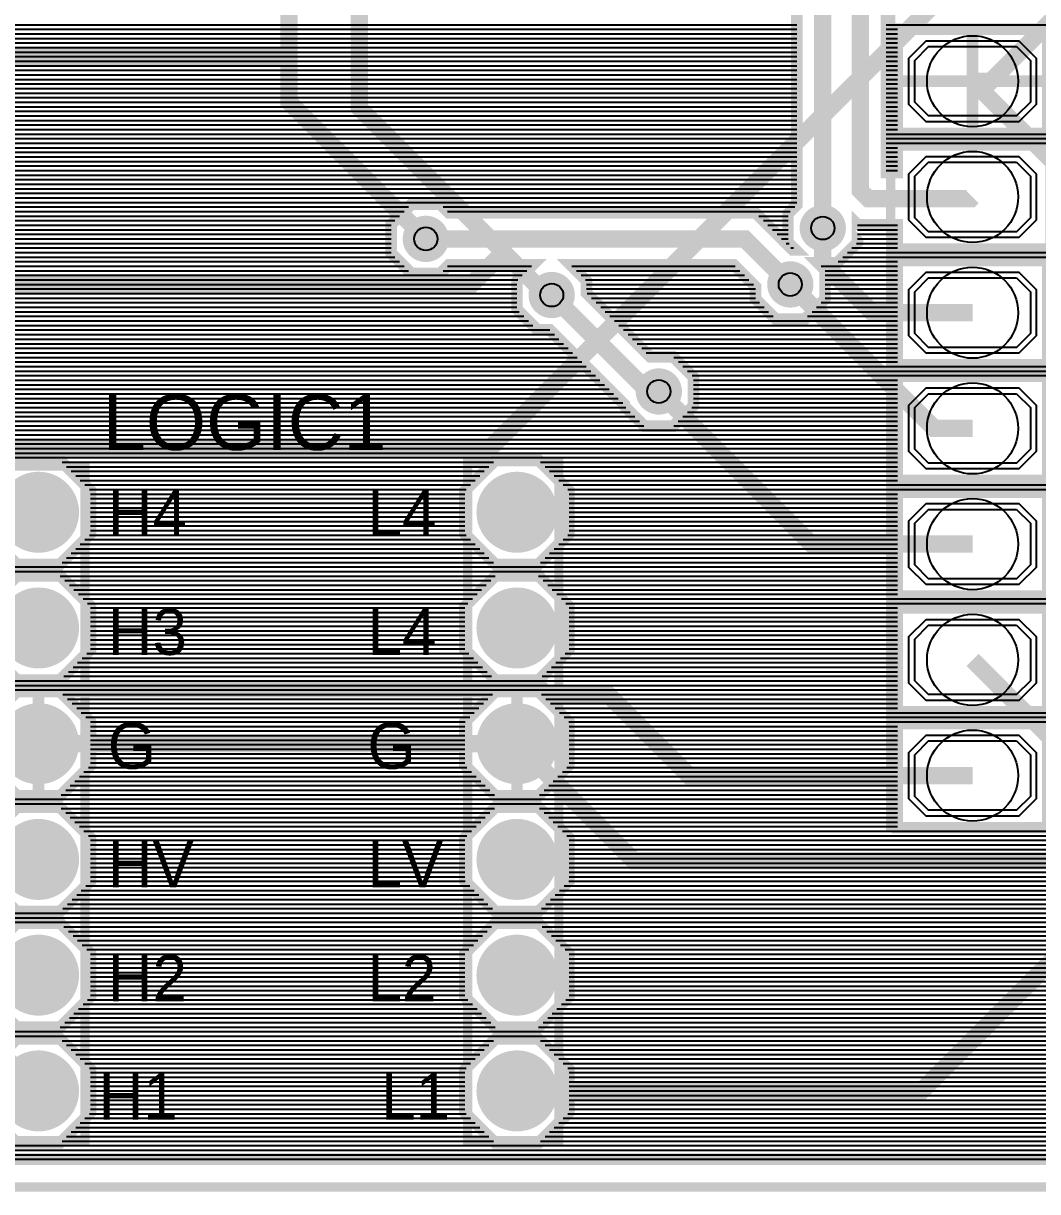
# Model space of a CAD drawing. Header units: inches. Extents: x -1.48 to 1.48, y -0.99 to 0.99.
# Drawn here: x -0.383 to 0.493, y -0.988 to 0.021 of the extents above; entities that cross this region are included whole.
import ezdxf

# ---------------------------------------------------------------- set-up
doc = ezdxf.new("R2010")
doc.units = ezdxf.units.IN
doc.layers.get('0').update_dxf_attribs({"linetype": 'CONTINUOUS'})

# ---------------------------------------------------------------- blocks, each defined once
blk = doc.blocks.new('EPAD')
at = {"const_width": 0.5}
blk.add_lwpolyline([(-0.25, 0, 1), (0.25, 0, 1)], format="xyb", close=True, dxfattribs=at)

msp = doc.modelspace()

# ---------------------------------------------------------------- linework, layer by layer
for points, const_width in [([(-1.476378, -0.984252), (1.476378, -0.984252), (1.476378, 0.984252), (-1.476378, 0.984252), (-1.476378, -0.984252)], 0.008), ([(-1.476378, -0.984252), (1.476378, -0.984252), (1.476378, 0.984252), (-1.476378, 0.984252), (-1.476378, -0.984252)], 0.008), ([(1.452378, -0.960252), (-1.452378, -0.960252), (-1.452378, 0.960252), (1.452378, 0.960252), (1.452378, -0.960252)], 0.01), ([(-0.192913, 0.858645), (-0.153543, 0.819275), (-0.153543, -0.007496), (-0.153543, -0.046867), (-0.035433, -0.164977)], 0.015), ([(-0.092913, 0.858645), (-0.092913, -0.051904), (0.031733, -0.176551), (0.070994, -0.215811), (0.070994, -0.215811), (0.073308, -0.213496)], 0.015), ([(0.909449, 0.819275), (1.053419, 0.819275), (1.062143, 0.81055), (1.062143, 0.305921), (1.032822, 0.2766), (0.758131, 0.2766), (0.622329, 0.140798), (0.452775, -0.028756), (0.437008, -0.028756)], 0.015), ([(0.377235, 0.28303), (0.377235, 0.258177), (0.362468, 0.24341), (0.362468, -0.107682), (0.372008, -0.107682), (0.372008, -0.083757), (0.502007, -0.083757)], 0.01), ([(0.307561, 0.26571), (0.307561, -0.155644)], 0.015), ([(0.347235, 0.270604), (0.339968, 0.263337), (0.339968, -0.123237), (0.346913, -0.130181), (0.435583, -0.130181), (0.437008, -0.128756)], 0.015), ([(0.502007, -0.173756), (0.372008, -0.173756), (0.372008, -0.152681), (0.337593, -0.152681), (0.33756, -0.152648), (0.33756, -0.168071), (0.319987, -0.185644), (0.303251, -0.185644), (0.309527, -0.19192), (0.309527, -0.216773), (0.291954, -0.234346), (0.267101, -0.234346), (0.249528, -0.216773), (0.249528, -0.206166), (0.230838, -0.187476), (0.089714, -0.187476), (0.103308, -0.20107), (0.103308, -0.211677), (0.158461, -0.26683), (0.178327, -0.26683), (0.1959, -0.284404), (0.1959, -0.309256), (0.178327, -0.32683), (0.153474, -0.32683), (0.135901, -0.309256), (0.135901, -0.307908), (0.071489, -0.243496), (0.060882, -0.243496), (0.043309, -0.225923), (0.043309, -0.20107), (0.056902, -0.187476), (-0.015507, -0.187476), (-0.023007, -0.194976), (-0.047859, -0.194976), (-0.065433, -0.177403), (-0.065433, -0.15255), (-0.047859, -0.134977), (-0.023007, -0.134977), (-0.015507, -0.142477), (0.249477, -0.142477), (0.281347, -0.174347), (0.283837, -0.174347), (0.277561, -0.168071), (0.277561, -0.143218), (0.285061, -0.135718), (0.285061, 0.245783)], 0.01), ([(0.366142, -0.673638), (0.503937, -0.673638), (0.503937, 0.1177), (0.366142, 0.1177), (0.366142, -0.673638)], 0.008), ([(0.366142, -0.673638), (0.503937, -0.673638), (0.503937, 0.1177), (0.366142, 0.1177), (0.366142, -0.673638)], 0.008), ([(0.437008, 0.071244), (0.020396, -0.345368), (-0.425224, -0.345368), (-0.682169, -0.602313), (-0.682169, -0.706479), (-0.678696, -0.706479)], 0.015), ([(0.502007, 0.016243), (0.502007, -0.073756), (0.372008, -0.073756), (0.372008, 0.016243), (0.502007, 0.016243)], 0.01), ([(0.437008, 0.016243), (0.437008, -0.028756)], 0.01), ([(-1.180315, -0.598048), (-1.180315, -0.589806), (-0.598006, -0.007496), (-0.153543, -0.007496)], 0.015), ([(0.437008, -0.028756), (0.60105, -0.192798), (0.60105, -0.702196), (0.144306, -0.702196), (0.043307, -0.601197)], 0.015), ([(0.372008, -0.028756), (0.437008, -0.028756)], 0.01), ([(0.437008, -0.073756), (0.437008, -0.028756)], 0.01), ([(0.502007, -0.028756), (0.437008, -0.028756)], 0.01), ([(0.307561, -0.155644), (0.307561, -0.185737), (0.35058, -0.228756), (0.437008, -0.228756)], 0.015), ([(-0.035433, -0.164977), (0.240157, -0.164977), (0.279528, -0.204347)], 0.015), ([(-1.080315, -0.598048), (-1.080315, -0.53632), (-1.074767, -0.530772), (-0.748378, -0.204383), (-0.685878, -0.204383), (0.0039, -0.204383), (0.031733, -0.176551)], 0.015), ([(0.502007, -0.183757), (0.502007, -0.273756), (0.372008, -0.273756), (0.372008, -0.183757), (0.502007, -0.183757)], 0.01), ([(0.279528, -0.204347), (0.403937, -0.328756), (0.437008, -0.328756)], 0.015), ([(0.073308, -0.213496), (0.156642, -0.29683), (0.165901, -0.29683)], 0.015), ([(0.502007, -0.283757), (0.502007, -0.373756), (0.372008, -0.373756), (0.372008, -0.283757), (0.502007, -0.283757)], 0.01), ([(0.165901, -0.29683), (0.297827, -0.428756), (0.437008, -0.428756)], 0.015), ([(-0.388718, -0.356198), (-0.351439, -0.356198), (-0.325079, -0.382558), (-0.325079, -0.419837), (-0.351439, -0.446197), (-0.388718, -0.446197), (-0.415078, -0.419837), (-0.415078, -0.382558), (-0.388718, -0.356198)], 0.01), ([(0.024668, -0.356198), (0.061946, -0.356198), (0.088307, -0.382558), (0.088307, -0.419837), (0.061946, -0.446197), (0.024668, -0.446197), (-0.001693, -0.419837), (-0.001693, -0.382558), (0.024668, -0.356198)], 0.01), ([(-0.408677, -0.944048), (-0.329937, -0.944048), (-0.329937, -0.36137), (-0.408677, -0.36137), (-0.408677, -0.944048)], 0.008), ([(-0.408677, -0.944048), (-0.329937, -0.944048), (-0.329937, -0.36137), (-0.408677, -0.36137), (-0.408677, -0.944048)], 0.008), ([(0.000772, -0.944048), (0.079512, -0.944048), (0.079512, -0.357433), (0.000772, -0.357433), (0.000772, -0.944048)], 0.008), ([(0.000772, -0.944048), (0.079512, -0.944048), (0.079512, -0.357433), (0.000772, -0.357433), (0.000772, -0.944048)], 0.008), ([(0.502007, -0.383757), (0.502007, -0.473756), (0.372008, -0.473756), (0.372008, -0.383757), (0.502007, -0.383757)], 0.01), ([(-0.388718, -0.456198), (-0.351439, -0.456198), (-0.325079, -0.482558), (-0.325079, -0.519837), (-0.351439, -0.546197), (-0.388718, -0.546197), (-0.415078, -0.519837), (-0.415078, -0.482558), (-0.388718, -0.456198)], 0.01), ([(0.024668, -0.456198), (0.061946, -0.456198), (0.088307, -0.482558), (0.088307, -0.519837), (0.061946, -0.546197), (0.024668, -0.546197), (-0.001693, -0.519837), (-0.001693, -0.482558), (0.024668, -0.456198)], 0.01), ([(0.502007, -0.483757), (0.502007, -0.573756), (0.372008, -0.573756), (0.372008, -0.483757), (0.502007, -0.483757)], 0.01), ([(0.437008, -0.528756), (0.543361, -0.63511), (0.543361, -0.646714)], 0.015), ([(0.437008, -0.628756), (0.192126, -0.628756), (0.122047, -0.558678), (0.068318, -0.558678), (0.063337, -0.553696), (-0.527302, -0.553696), (-0.547244, -0.573638)], 0.015), ([(-0.388718, -0.556198), (-0.351439, -0.556198), (-0.325079, -0.582558), (-0.325079, -0.619837), (-0.351439, -0.646197), (-0.388718, -0.646197), (-0.415078, -0.619837), (-0.415078, -0.582558), (-0.388718, -0.556198)], 0.01), ([(-0.370079, -0.556198), (-0.370079, -0.601197)], 0.01), ([(0.024668, -0.556198), (0.061946, -0.556198), (0.088307, -0.582558), (0.088307, -0.619837), (0.061946, -0.646197), (0.024668, -0.646197), (-0.001693, -0.619837), (-0.001693, -0.582558), (0.024668, -0.556198)], 0.01), ([(0.043307, -0.556198), (0.043307, -0.601197)], 0.01), ([(0.502007, -0.583757), (0.502007, -0.673756), (0.372008, -0.673756), (0.372008, -0.583757), (0.502007, -0.583757)], 0.01), ([(-0.370079, -0.601197), (0.043307, -0.601197)], 0.015), ([(-0.415078, -0.601197), (-0.370079, -0.601197)], 0.01), ([(-0.370079, -0.646197), (-0.370079, -0.601197)], 0.01), ([(-0.325079, -0.601197), (-0.370079, -0.601197)], 0.01), ([(-0.001693, -0.601197), (0.043307, -0.601197)], 0.01), ([(0.043307, -0.646197), (0.043307, -0.601197)], 0.01), ([(0.088307, -0.601197), (0.043307, -0.601197)], 0.01), ([(-0.388718, -0.656198), (-0.351439, -0.656198), (-0.325079, -0.682558), (-0.325079, -0.719837), (-0.351439, -0.746197), (-0.388718, -0.746197), (-0.415078, -0.719837), (-0.415078, -0.682558), (-0.388718, -0.656198)], 0.01), ([(0.024668, -0.656198), (0.061946, -0.656198), (0.088307, -0.682558), (0.088307, -0.719837), (0.061946, -0.746197), (0.024668, -0.746197), (-0.001693, -0.719837), (-0.001693, -0.682558), (0.024668, -0.656198)], 0.01), ([(-0.370079, -0.901197), (-0.468504, -0.802772), (-0.468504, -0.716158), (-0.511024, -0.673638), (-0.547244, -0.673638)], 0.015), ([(0.541047, -0.753195), (0.393044, -0.901197), (0.043307, -0.901197)], 0.015), ([(-0.388718, -0.756198), (-0.351439, -0.756198), (-0.325079, -0.782558), (-0.325079, -0.819837), (-0.351439, -0.846197), (-0.388718, -0.846197), (-0.415078, -0.819837), (-0.415078, -0.782558), (-0.388718, -0.756198)], 0.01), ([(0.024668, -0.756198), (0.061946, -0.756198), (0.088307, -0.782558), (0.088307, -0.819837), (0.061946, -0.846197), (0.024668, -0.846197), (-0.001693, -0.819837), (-0.001693, -0.782558), (0.024668, -0.756198)], 0.01), ([(-0.388718, -0.856198), (-0.351439, -0.856198), (-0.325079, -0.882558), (-0.325079, -0.919837), (-0.351439, -0.946197), (-0.388718, -0.946197), (-0.415078, -0.919837), (-0.415078, -0.882558), (-0.388718, -0.856198)], 0.01), ([(0.024668, -0.856198), (0.061946, -0.856198), (0.088307, -0.882558), (0.088307, -0.919837), (0.061946, -0.946197), (0.024668, -0.946197), (-0.001693, -0.919837), (-0.001693, -0.882558), (0.024668, -0.856198)], 0.01)]:
    msp.add_lwpolyline(points, dxfattribs=dict(const_width=const_width))
for points in [[(-1.452378, 0.020063), (0.285061, 0.020063)], [(-1.452378, 0.016126), (0.285061, 0.016126)], [(-1.452378, 0.012189), (0.285061, 0.012189)], [(0.362468, 0.020063), (0.850071, 0.020063)], [(0.362468, 0.016126), (0.372008, 0.016126)], [(0.362468, 0.012189), (0.372008, 0.012189)], [(-1.452378, 0.008252), (0.285061, 0.008252)], [(-1.452378, 0.004315), (0.285061, 0.004315)], [(-1.452378, 0.000378), (0.285061, 0.000378)], [(0.362468, 0.008252), (0.372008, 0.008252)], [(0.362468, 0.004315), (0.372008, 0.004315)], [(0.362468, 0.000378), (0.372008, 0.000378)], [(-1.452378, -0.003559), (0.285061, -0.003559)], [(-1.452378, -0.007496), (0.285061, -0.007496)], [(0.362468, -0.003559), (0.372008, -0.003559)], [(0.362468, -0.007496), (0.372008, -0.007496)], [(-1.452378, -0.011433), (0.285061, -0.011433)], [(-1.452378, -0.01537), (0.285061, -0.01537)], [(-1.452378, -0.019307), (0.285061, -0.019307)], [(0.362468, -0.011433), (0.372008, -0.011433)], [(0.362468, -0.01537), (0.372008, -0.01537)], [(0.362468, -0.019307), (0.372008, -0.019307)], [(-1.452378, -0.023244), (0.285061, -0.023244)], [(-1.452378, -0.027181), (0.285061, -0.027181)], [(0.362468, -0.023244), (0.372008, -0.023244)], [(0.362468, -0.027181), (0.372008, -0.027181)], [(-1.452378, -0.031119), (0.285061, -0.031119)], [(-1.452378, -0.035056), (0.285061, -0.035056)], [(-1.452378, -0.038993), (0.285061, -0.038993)], [(0.362468, -0.031119), (0.372008, -0.031119)], [(0.362468, -0.035056), (0.372008, -0.035056)], [(0.362468, -0.038993), (0.372008, -0.038993)], [(-1.452378, -0.04293), (0.285061, -0.04293)], [(-1.452378, -0.046867), (0.285061, -0.046867)], [(0.362468, -0.04293), (0.372008, -0.04293)], [(0.362468, -0.046867), (0.372008, -0.046867)], [(-1.452378, -0.050804), (0.285061, -0.050804)], [(-1.452378, -0.054741), (0.285061, -0.054741)], [(-1.452378, -0.058678), (0.285061, -0.058678)], [(0.362468, -0.050804), (0.372008, -0.050804)], [(0.362468, -0.054741), (0.372008, -0.054741)], [(0.362468, -0.058678), (0.372008, -0.058678)], [(-1.452378, -0.062615), (0.285061, -0.062615)], [(-1.452378, -0.066552), (0.285061, -0.066552)], [(-1.452378, -0.070489), (0.285061, -0.070489)], [(0.362468, -0.062615), (0.372008, -0.062615)], [(0.362468, -0.066552), (0.372008, -0.066552)], [(0.362468, -0.070489), (0.372008, -0.070489)], [(-1.452378, -0.074426), (0.285061, -0.074426)], [(-1.452378, -0.078363), (0.285061, -0.078363)], [(0.362468, -0.074426), (0.933952, -0.074426)], [(0.362468, -0.078363), (1.452378, -0.078363)], [(-1.452378, -0.0823), (0.285061, -0.0823)], [(-1.452378, -0.086237), (0.285061, -0.086237)], [(-1.452378, -0.090174), (0.285061, -0.090174)], [(0.362468, -0.0823), (1.452378, -0.0823)], [(0.362468, -0.086237), (0.372008, -0.086237)], [(0.362468, -0.090174), (0.372008, -0.090174)], [(-1.452378, -0.094111), (0.285061, -0.094111)], [(-1.452378, -0.098048), (0.285061, -0.098048)], [(0.362468, -0.094111), (0.372008, -0.094111)], [(0.362468, -0.098048), (0.372008, -0.098048)], [(-1.452378, -0.101985), (0.285061, -0.101985)], [(-1.452378, -0.105922), (0.285061, -0.105922)], [(-1.452378, -0.109859), (0.285061, -0.109859)], [(0.362468, -0.101985), (0.372008, -0.101985)], [(0.362468, -0.105922), (0.372008, -0.105922)], [(-1.452378, -0.113796), (0.285061, -0.113796)], [(-1.452378, -0.117733), (0.285061, -0.117733)], [(-1.452378, -0.12167), (0.285061, -0.12167)], [(-1.452378, -0.125607), (0.285061, -0.125607)], [(-1.452378, -0.129544), (0.285061, -0.129544)], [(-1.452378, -0.133481), (0.285061, -0.133481)], [(-1.452378, -0.137418), (-0.0503, -0.137418)], [(-0.020566, -0.137418), (0.283361, -0.137418)], [(-1.452378, -0.141355), (-0.054237, -0.141355)], [(-1.452378, -0.145292), (-0.058174, -0.145292)], [(-1.452378, -0.149229), (-0.062111, -0.149229)], [(-0.016629, -0.141355), (0.279424, -0.141355)], [(0.252291, -0.145292), (0.277561, -0.145292)], [(0.256228, -0.149229), (0.277561, -0.149229)], [(-1.452378, -0.153166), (-0.065433, -0.153166)], [(-1.452378, -0.157103), (-0.065433, -0.157103)], [(-1.452378, -0.16104), (-0.065433, -0.16104)], [(0.260165, -0.153166), (0.277561, -0.153166)], [(0.264102, -0.157103), (0.277561, -0.157103)], [(0.268039, -0.16104), (0.277561, -0.16104)], [(0.33756, -0.153166), (0.372008, -0.153166)], [(0.33756, -0.157103), (0.372008, -0.157103)], [(0.33756, -0.16104), (0.372008, -0.16104)], [(-1.452378, -0.164977), (-0.065433, -0.164977)], [(-1.452378, -0.168914), (-0.065433, -0.168914)], [(0.271976, -0.164977), (0.277561, -0.164977)], [(0.275913, -0.168914), (0.278404, -0.168914)], [(0.336717, -0.168914), (0.372008, -0.168914)], [(0.33756, -0.164977), (0.372008, -0.164977)], [(-1.452378, -0.172851), (-0.065433, -0.172851)], [(-1.452378, -0.176788), (-0.065433, -0.176788)], [(-1.452378, -0.180725), (-0.062111, -0.180725)], [(0.27985, -0.172851), (0.282341, -0.172851)], [(0.324906, -0.180725), (1.452378, -0.180725)], [(0.328843, -0.176788), (1.452378, -0.176788)], [(0.33278, -0.172851), (0.372008, -0.172851)], [(-1.452378, -0.184662), (-0.058174, -0.184662)], [(-1.452378, -0.188599), (-0.054237, -0.188599)], [(-0.016629, -0.188599), (0.05578, -0.188599)], [(0.090837, -0.188599), (0.231961, -0.188599)], [(0.306206, -0.188599), (0.372008, -0.188599)], [(0.320969, -0.184662), (0.372008, -0.184662)], [(-1.452378, -0.192536), (-0.0503, -0.192536)], [(-1.452378, -0.196473), (0.047906, -0.196473)], [(-1.452378, -0.20041), (0.043969, -0.20041)], [(-0.020566, -0.192536), (0.051843, -0.192536)], [(0.094774, -0.192536), (0.235898, -0.192536)], [(0.098711, -0.196473), (0.239835, -0.196473)], [(0.102648, -0.20041), (0.243772, -0.20041)], [(0.309527, -0.192536), (0.372008, -0.192536)], [(0.309527, -0.196473), (0.372008, -0.196473)], [(0.309527, -0.20041), (0.372008, -0.20041)], [(-1.452378, -0.204347), (0.043309, -0.204347)], [(-1.452378, -0.208284), (0.043309, -0.208284)], [(0.103308, -0.204347), (0.247709, -0.204347)], [(0.103308, -0.208284), (0.249528, -0.208284)], [(0.309527, -0.204347), (0.372008, -0.204347)], [(0.309527, -0.208284), (0.372008, -0.208284)], [(-1.452378, -0.212221), (0.043309, -0.212221)], [(-1.452378, -0.216158), (0.043309, -0.216158)], [(-1.452378, -0.220095), (0.043309, -0.220095)], [(0.103852, -0.212221), (0.249528, -0.212221)], [(0.107789, -0.216158), (0.249528, -0.216158)], [(0.111726, -0.220095), (0.25285, -0.220095)], [(0.306206, -0.220095), (0.372008, -0.220095)], [(0.309527, -0.212221), (0.372008, -0.212221)], [(0.309527, -0.216158), (0.372008, -0.216158)], [(-1.452378, -0.224032), (0.043309, -0.224032)], [(-1.452378, -0.227969), (0.045355, -0.227969)], [(-1.452378, -0.231906), (0.049292, -0.231906)], [(0.115663, -0.224032), (0.256787, -0.224032)], [(0.1196, -0.227969), (0.260724, -0.227969)], [(0.123537, -0.231906), (0.264661, -0.231906)], [(0.294394, -0.231906), (0.372008, -0.231906)], [(0.298331, -0.227969), (0.372008, -0.227969)], [(0.302269, -0.224032), (0.372008, -0.224032)], [(-1.452378, -0.235843), (0.053229, -0.235843)], [(-1.452378, -0.23978), (0.057166, -0.23978)], [(0.127474, -0.235843), (0.372008, -0.235843)], [(0.131411, -0.23978), (0.372008, -0.23978)], [(-1.452378, -0.243717), (0.07171, -0.243717)], [(-1.452378, -0.247654), (0.075647, -0.247654)], [(-1.452378, -0.251591), (0.079584, -0.251591)], [(0.135348, -0.243717), (0.372008, -0.243717)], [(0.139285, -0.247654), (0.372008, -0.247654)], [(0.143222, -0.251591), (0.372008, -0.251591)], [(-1.452378, -0.255528), (0.083521, -0.255528)], [(-1.452378, -0.259465), (0.087458, -0.259465)], [(0.147159, -0.255528), (0.372008, -0.255528)], [(0.151096, -0.259465), (0.372008, -0.259465)], [(-1.452378, -0.263402), (0.091395, -0.263402)], [(-1.452378, -0.267339), (0.095332, -0.267339)], [(-1.452378, -0.271276), (0.099269, -0.271276)], [(0.155033, -0.263402), (0.372008, -0.263402)], [(0.178836, -0.267339), (0.372008, -0.267339)], [(0.182773, -0.271276), (0.372008, -0.271276)], [(-1.452378, -0.275213), (0.103206, -0.275213)], [(-1.452378, -0.27915), (0.107143, -0.27915)], [(0.18671, -0.275213), (1.452378, -0.275213)], [(0.190647, -0.27915), (1.452378, -0.27915)], [(-1.452378, -0.283087), (0.11108, -0.283087)], [(-1.452378, -0.287024), (0.115017, -0.287024)], [(-1.452378, -0.290961), (0.118954, -0.290961)], [(0.194584, -0.283087), (1.452378, -0.283087)], [(0.1959, -0.287024), (0.372008, -0.287024)], [(0.1959, -0.290961), (0.372008, -0.290961)], [(-1.452378, -0.294898), (0.122891, -0.294898)], [(-1.452378, -0.298835), (0.126828, -0.298835)], [(-1.452378, -0.302772), (0.130765, -0.302772)], [(0.1959, -0.294898), (0.372008, -0.294898)], [(0.1959, -0.298835), (0.372008, -0.298835)], [(0.1959, -0.302772), (0.372008, -0.302772)], [(-1.452378, -0.306709), (0.134702, -0.306709)], [(-1.452378, -0.310646), (0.137291, -0.310646)], [(0.194511, -0.310646), (0.372008, -0.310646)], [(0.1959, -0.306709), (0.372008, -0.306709)], [(-1.452378, -0.314583), (0.141228, -0.314583)], [(-1.452378, -0.31852), (0.145165, -0.31852)], [(-1.452378, -0.322457), (0.149102, -0.322457)], [(0.1827, -0.322457), (0.372008, -0.322457)], [(0.186637, -0.31852), (0.372008, -0.31852)], [(0.190574, -0.314583), (0.372008, -0.314583)], [(-1.452378, -0.326394), (0.153039, -0.326394)], [(-1.452378, -0.330331), (0.372008, -0.330331)], [(0.178763, -0.326394), (0.372008, -0.326394)], [(-1.452378, -0.334268), (0.372008, -0.334268)], [(-1.452378, -0.338205), (0.372008, -0.338205)], [(-1.452378, -0.342142), (0.372008, -0.342142)], [(-1.452378, -0.346079), (0.372008, -0.346079)], [(-1.452378, -0.350016), (0.372008, -0.350016)], [(-1.452378, -0.353953), (0.372008, -0.353953)], [(-0.349747, -0.35789), (0.022975, -0.35789)], [(-0.34581, -0.361827), (0.019038, -0.361827)], [(0.063639, -0.35789), (0.372008, -0.35789)], [(0.067576, -0.361827), (0.372008, -0.361827)], [(-0.341873, -0.365764), (0.015101, -0.365764)], [(-0.337936, -0.369701), (0.011164, -0.369701)], [(0.071513, -0.365764), (0.372008, -0.365764)], [(0.07545, -0.369701), (0.372008, -0.369701)], [(-0.333999, -0.373638), (0.007227, -0.373638)], [(-0.330062, -0.377575), (0.00329, -0.377575)], [(-0.326125, -0.381512), (-0.000647, -0.381512)], [(0.079387, -0.373638), (0.372008, -0.373638)], [(0.083324, -0.377575), (1.452378, -0.377575)], [(0.087261, -0.381512), (1.452378, -0.381512)], [(-0.325079, -0.385449), (-0.001693, -0.385449)], [(-0.325079, -0.389386), (-0.001693, -0.389386)], [(-0.325079, -0.393323), (-0.001693, -0.393323)], [(0.088307, -0.385449), (0.372008, -0.385449)], [(0.088307, -0.389386), (0.372008, -0.389386)], [(0.088307, -0.393323), (0.372008, -0.393323)], [(-0.325079, -0.39726), (-0.001693, -0.39726)], [(-0.325079, -0.401197), (-0.001693, -0.401197)], [(0.088307, -0.39726), (0.372008, -0.39726)], [(0.088307, -0.401197), (0.372008, -0.401197)], [(-0.325079, -0.405134), (-0.001693, -0.405134)], [(-0.325079, -0.409071), (-0.001693, -0.409071)], [(-0.325079, -0.413008), (-0.001693, -0.413008)], [(0.088307, -0.405134), (0.372008, -0.405134)], [(0.088307, -0.409071), (0.372008, -0.409071)], [(0.088307, -0.413008), (0.372008, -0.413008)], [(-0.326125, -0.420882), (-0.000647, -0.420882)], [(-0.325079, -0.416945), (-0.001693, -0.416945)], [(0.087261, -0.420882), (0.372008, -0.420882)], [(0.088307, -0.416945), (0.372008, -0.416945)], [(-0.337936, -0.432693), (0.011164, -0.432693)], [(-0.333999, -0.428756), (0.007227, -0.428756)], [(-0.330062, -0.424819), (0.00329, -0.424819)], [(0.07545, -0.432693), (0.372008, -0.432693)], [(0.079387, -0.428756), (0.372008, -0.428756)], [(0.083324, -0.424819), (0.372008, -0.424819)], [(-0.34581, -0.440567), (0.019038, -0.440567)], [(-0.341873, -0.43663), (0.015101, -0.43663)], [(0.067576, -0.440567), (0.372008, -0.440567)], [(0.071513, -0.43663), (0.372008, -0.43663)], [(-1.452378, -0.448441), (0.372008, -0.448441)], [(-1.452378, -0.452378), (0.372008, -0.452378)], [(-0.349747, -0.444504), (0.022975, -0.444504)], [(0.063639, -0.444504), (0.372008, -0.444504)], [(-0.351322, -0.456315), (0.02455, -0.456315)], [(-0.347385, -0.460252), (0.020613, -0.460252)], [(-0.343448, -0.464189), (0.016676, -0.464189)], [(0.062064, -0.456315), (0.372008, -0.456315)], [(0.066001, -0.460252), (0.372008, -0.460252)], [(0.069938, -0.464189), (0.372008, -0.464189)], [(-0.339511, -0.468126), (0.012739, -0.468126)], [(-0.335574, -0.472063), (0.008802, -0.472063)], [(0.073875, -0.468126), (0.372008, -0.468126)], [(0.077812, -0.472063), (0.372008, -0.472063)], [(-0.331637, -0.476), (0.004865, -0.476)], [(-0.3277, -0.479937), (0.000928, -0.479937)], [(-0.325079, -0.483874), (-0.001693, -0.483874)], [(0.081749, -0.476), (1.452378, -0.476)], [(0.085686, -0.479937), (1.452378, -0.479937)], [(0.088307, -0.483874), (0.372008, -0.483874)], [(-0.325079, -0.487811), (-0.001693, -0.487811)], [(-0.325079, -0.491748), (-0.001693, -0.491748)], [(0.088307, -0.487811), (0.372008, -0.487811)], [(0.088307, -0.491748), (0.372008, -0.491748)], [(-0.325079, -0.495685), (-0.001693, -0.495685)], [(-0.325079, -0.499622), (-0.001693, -0.499622)], [(-0.325079, -0.503559), (-0.001693, -0.503559)], [(0.088307, -0.495685), (0.372008, -0.495685)], [(0.088307, -0.499622), (0.372008, -0.499622)], [(0.088307, -0.503559), (0.372008, -0.503559)], [(-0.325079, -0.507496), (-0.001693, -0.507496)], [(-0.325079, -0.511433), (-0.001693, -0.511433)], [(0.088307, -0.507496), (0.372008, -0.507496)], [(0.088307, -0.511433), (0.372008, -0.511433)], [(-0.328487, -0.523244), (0.001715, -0.523244)], [(-0.325079, -0.51537), (-0.001693, -0.51537)], [(-0.325079, -0.519307), (-0.001693, -0.519307)], [(0.084899, -0.523244), (0.372008, -0.523244)], [(0.088307, -0.51537), (0.372008, -0.51537)], [(0.088307, -0.519307), (0.372008, -0.519307)], [(-0.336361, -0.531119), (0.009589, -0.531119)], [(-0.332424, -0.527181), (0.005652, -0.527181)], [(0.077025, -0.531119), (0.372008, -0.531119)], [(0.080962, -0.527181), (0.372008, -0.527181)], [(-0.348172, -0.54293), (0.0214, -0.54293)], [(-0.344235, -0.538993), (0.017463, -0.538993)], [(-0.340298, -0.535056), (0.013526, -0.535056)], [(0.065214, -0.54293), (0.372008, -0.54293)], [(0.069151, -0.538993), (0.372008, -0.538993)], [(0.073088, -0.535056), (0.372008, -0.535056)], [(-0.492244, -0.546867), (0.372008, -0.546867)], [(-0.492244, -0.550804), (0.372008, -0.550804)], [(-0.492244, -0.554741), (0.372008, -0.554741)], [(-0.348959, -0.558678), (0.022188, -0.558678)], [(-0.345022, -0.562615), (0.018251, -0.562615)], [(0.064426, -0.558678), (0.372008, -0.558678)], [(0.068363, -0.562615), (0.372008, -0.562615)], [(-0.341085, -0.566552), (0.014314, -0.566552)], [(-0.337148, -0.570489), (0.010377, -0.570489)], [(-0.333211, -0.574426), (0.00644, -0.574426)], [(0.0723, -0.566552), (0.372008, -0.566552)], [(0.076237, -0.570489), (0.372008, -0.570489)], [(0.080174, -0.574426), (1.452378, -0.574426)], [(-0.329274, -0.578363), (0.002503, -0.578363)], [(-0.325337, -0.5823), (-0.001434, -0.5823)], [(0.084111, -0.578363), (1.452378, -0.578363)], [(0.088048, -0.5823), (1.452378, -0.5823)], [(-0.325079, -0.586237), (-0.001693, -0.586237)], [(-0.325079, -0.590174), (-0.001693, -0.590174)], [(-0.325079, -0.594111), (-0.001693, -0.594111)], [(0.088307, -0.586237), (0.372008, -0.586237)], [(0.088307, -0.590174), (0.372008, -0.590174)], [(0.088307, -0.594111), (0.372008, -0.594111)], [(-0.325079, -0.598048), (-0.001693, -0.598048)], [(-0.325079, -0.601985), (-0.001693, -0.601985)], [(0.088307, -0.598048), (0.372008, -0.598048)], [(0.088307, -0.601985), (0.372008, -0.601985)], [(-0.325079, -0.605922), (-0.001693, -0.605922)], [(-0.325079, -0.609859), (-0.001693, -0.609859)], [(-0.325079, -0.613796), (-0.001693, -0.613796)], [(0.088307, -0.605922), (0.372008, -0.605922)], [(0.088307, -0.609859), (0.372008, -0.609859)], [(0.088307, -0.613796), (0.372008, -0.613796)], [(-0.330849, -0.625607), (0.004078, -0.625607)], [(-0.326912, -0.62167), (0.000141, -0.62167)], [(-0.325079, -0.617733), (-0.001693, -0.617733)], [(0.082537, -0.625607), (0.372008, -0.625607)], [(0.086474, -0.62167), (0.372008, -0.62167)], [(0.088307, -0.617733), (0.372008, -0.617733)], [(-0.338723, -0.633481), (0.011952, -0.633481)], [(-0.334786, -0.629544), (0.008015, -0.629544)], [(0.074663, -0.633481), (0.372008, -0.633481)], [(0.0786, -0.629544), (0.372008, -0.629544)], [(-0.350534, -0.645292), (0.023763, -0.645292)], [(-0.346597, -0.641355), (0.019826, -0.641355)], [(-0.34266, -0.637418), (0.015889, -0.637418)], [(0.062852, -0.645292), (0.372008, -0.645292)], [(0.066789, -0.641355), (0.372008, -0.641355)], [(0.070726, -0.637418), (0.372008, -0.637418)], [(-0.492244, -0.649229), (0.372008, -0.649229)], [(-0.492244, -0.653166), (0.372008, -0.653166)], [(-0.350534, -0.657103), (0.023763, -0.657103)], [(-0.346597, -0.66104), (0.019826, -0.66104)], [(-0.34266, -0.664977), (0.015889, -0.664977)], [(0.062852, -0.657103), (0.372008, -0.657103)], [(0.066789, -0.66104), (0.372008, -0.66104)], [(0.070726, -0.664977), (0.372008, -0.664977)], [(-0.338723, -0.668914), (0.011952, -0.668914)], [(-0.334786, -0.672851), (0.008015, -0.672851)], [(0.074663, -0.668914), (0.372008, -0.668914)], [(0.0786, -0.672851), (0.372008, -0.672851)], [(-0.330849, -0.676788), (0.004078, -0.676788)], [(-0.326912, -0.680725), (0.000141, -0.680725)], [(-0.325079, -0.684662), (-0.001693, -0.684662)], [(0.082537, -0.676788), (0.520862, -0.676788)], [(0.086474, -0.680725), (0.520862, -0.680725)], [(0.088307, -0.684662), (0.520862, -0.684662)], [(-0.325079, -0.688599), (-0.001693, -0.688599)], [(-0.325079, -0.692536), (-0.001693, -0.692536)], [(-0.325079, -0.696473), (-0.001693, -0.696473)], [(0.088307, -0.688599), (0.520862, -0.688599)], [(0.088307, -0.692536), (0.520862, -0.692536)], [(0.088307, -0.696473), (0.520862, -0.696473)], [(-0.325079, -0.70041), (-0.001693, -0.70041)], [(-0.325079, -0.704347), (-0.001693, -0.704347)], [(0.088307, -0.70041), (0.520862, -0.70041)], [(0.088307, -0.704347), (0.520862, -0.704347)], [(-0.325079, -0.708284), (-0.001693, -0.708284)], [(-0.325079, -0.712221), (-0.001693, -0.712221)], [(-0.325079, -0.716158), (-0.001693, -0.716158)], [(0.088307, -0.708284), (0.520862, -0.708284)], [(0.088307, -0.712221), (0.520862, -0.712221)], [(0.088307, -0.716158), (0.520862, -0.716158)], [(-0.329274, -0.724032), (0.002503, -0.724032)], [(-0.325337, -0.720095), (-0.001434, -0.720095)], [(0.084111, -0.724032), (0.520862, -0.724032)], [(0.088048, -0.720095), (0.520862, -0.720095)], [(-0.341085, -0.735843), (0.014314, -0.735843)], [(-0.337148, -0.731906), (0.010377, -0.731906)], [(-0.333211, -0.727969), (0.00644, -0.727969)], [(0.0723, -0.735843), (0.515973, -0.735843)], [(0.076237, -0.731906), (0.51991, -0.731906)], [(0.080174, -0.727969), (0.520862, -0.727969)], [(-0.348959, -0.743717), (0.022188, -0.743717)], [(-0.345022, -0.73978), (0.018251, -0.73978)], [(0.064426, -0.743717), (0.511047, -0.743717)], [(0.068363, -0.73978), (0.512036, -0.73978)], [(-0.492244, -0.747654), (0.511047, -0.747654)], [(-0.492244, -0.751591), (0.511047, -0.751591)], [(-0.492244, -0.755528), (0.511047, -0.755528)], [(-0.348172, -0.759465), (0.0214, -0.759465)], [(-0.344235, -0.763402), (0.017463, -0.763402)], [(0.065214, -0.759465), (0.511047, -0.759465)], [(0.069151, -0.763402), (0.511047, -0.763402)], [(-0.340298, -0.767339), (0.013526, -0.767339)], [(-0.336361, -0.771276), (0.009589, -0.771276)], [(-0.332424, -0.775213), (0.005652, -0.775213)], [(0.073088, -0.767339), (0.512765, -0.767339)], [(0.077025, -0.771276), (0.516702, -0.771276)], [(0.080962, -0.775213), (0.520639, -0.775213)], [(-0.328487, -0.77915), (0.001715, -0.77915)], [(-0.325079, -0.783087), (-0.001693, -0.783087)], [(-0.325079, -0.787024), (-0.001693, -0.787024)], [(0.084899, -0.77915), (0.524576, -0.77915)], [(0.088307, -0.783087), (0.528513, -0.783087)], [(0.088307, -0.787024), (1.452378, -0.787024)], [(-0.325079, -0.790961), (-0.001693, -0.790961)], [(-0.325079, -0.794898), (-0.001693, -0.794898)], [(0.088307, -0.790961), (1.452378, -0.790961)], [(0.088307, -0.794898), (1.452378, -0.794898)], [(-0.325079, -0.798835), (-0.001693, -0.798835)], [(-0.325079, -0.802772), (-0.001693, -0.802772)], [(-0.325079, -0.806709), (-0.001693, -0.806709)], [(0.088307, -0.798835), (1.452378, -0.798835)], [(0.088307, -0.802772), (1.452378, -0.802772)], [(0.088307, -0.806709), (1.452378, -0.806709)], [(-0.325079, -0.810646), (-0.001693, -0.810646)], [(-0.325079, -0.814583), (-0.001693, -0.814583)], [(0.088307, -0.810646), (1.452378, -0.810646)], [(0.088307, -0.814583), (1.452378, -0.814583)], [(-0.331637, -0.826394), (0.004865, -0.826394)], [(-0.3277, -0.822457), (0.000928, -0.822457)], [(-0.325079, -0.81852), (-0.001693, -0.81852)], [(0.081749, -0.826394), (1.452378, -0.826394)], [(0.085686, -0.822457), (1.452378, -0.822457)], [(0.088307, -0.81852), (1.452378, -0.81852)], [(-0.339511, -0.834268), (0.012739, -0.834268)], [(-0.335574, -0.830331), (0.008802, -0.830331)], [(0.073875, -0.834268), (1.452378, -0.834268)], [(0.077812, -0.830331), (1.452378, -0.830331)], [(-0.351322, -0.846079), (0.02455, -0.846079)], [(-0.347385, -0.842142), (0.020613, -0.842142)], [(-0.343448, -0.838205), (0.016676, -0.838205)], [(0.062064, -0.846079), (1.452378, -0.846079)], [(0.066001, -0.842142), (1.452378, -0.842142)], [(0.069938, -0.838205), (1.452378, -0.838205)], [(-0.492244, -0.850016), (1.452378, -0.850016)], [(-0.492244, -0.853953), (1.452378, -0.853953)], [(-0.349747, -0.85789), (0.022975, -0.85789)], [(0.063639, -0.85789), (1.452378, -0.85789)], [(-0.34581, -0.861827), (0.019038, -0.861827)], [(-0.341873, -0.865764), (0.015101, -0.865764)], [(0.067576, -0.861827), (1.452378, -0.861827)], [(0.071513, -0.865764), (1.452378, -0.865764)], [(-0.337936, -0.869701), (0.011164, -0.869701)], [(-0.333999, -0.873638), (0.007227, -0.873638)], [(-0.330062, -0.877575), (0.00329, -0.877575)], [(0.07545, -0.869701), (1.452378, -0.869701)], [(0.079387, -0.873638), (1.452378, -0.873638)], [(0.083324, -0.877575), (1.452378, -0.877575)], [(-0.326125, -0.881512), (-0.000647, -0.881512)], [(-0.325079, -0.885449), (-0.001693, -0.885449)], [(0.087261, -0.881512), (1.452378, -0.881512)], [(0.088307, -0.885449), (1.452378, -0.885449)], [(-0.325079, -0.889386), (-0.001693, -0.889386)], [(-0.325079, -0.893323), (-0.001693, -0.893323)], [(-0.325079, -0.89726), (-0.001693, -0.89726)], [(0.088307, -0.889386), (1.452378, -0.889386)], [(0.088307, -0.893323), (1.452378, -0.893323)], [(0.088307, -0.89726), (1.452378, -0.89726)], [(-0.325079, -0.901197), (-0.001693, -0.901197)], [(-0.325079, -0.905134), (-0.001693, -0.905134)], [(0.088307, -0.901197), (1.452378, -0.901197)], [(0.088307, -0.905134), (1.452378, -0.905134)], [(-0.325079, -0.909071), (-0.001693, -0.909071)], [(-0.325079, -0.913008), (-0.001693, -0.913008)], [(-0.325079, -0.916945), (-0.001693, -0.916945)], [(0.088307, -0.909071), (1.452378, -0.909071)], [(0.088307, -0.913008), (1.452378, -0.913008)], [(0.088307, -0.916945), (1.452378, -0.916945)], [(-0.330062, -0.924819), (0.00329, -0.924819)], [(-0.326125, -0.920882), (-0.000647, -0.920882)], [(0.083324, -0.924819), (1.452378, -0.924819)], [(0.087261, -0.920882), (1.452378, -0.920882)], [(-0.341873, -0.93663), (0.015101, -0.93663)], [(-0.337936, -0.932693), (0.011164, -0.932693)], [(-0.333999, -0.928756), (0.007227, -0.928756)], [(0.071513, -0.93663), (1.452378, -0.93663)], [(0.07545, -0.932693), (1.452378, -0.932693)], [(0.079387, -0.928756), (1.452378, -0.928756)], [(-1.452378, -0.948441), (1.452378, -0.948441)], [(-0.349747, -0.944504), (0.022975, -0.944504)], [(-0.34581, -0.940567), (0.019038, -0.940567)], [(0.063639, -0.944504), (1.452378, -0.944504)], [(0.067576, -0.940567), (1.452378, -0.940567)], [(-1.452378, -0.952378), (1.452378, -0.952378)], [(-1.452378, -0.956315), (1.452378, -0.956315)], [(-1.452378, -0.960252), (1.452378, -0.960252)]]:
    msp.add_lwpolyline(points)
for points in [[(0.492008, -0.008685), (0.492008, -0.048827), (0.477079, -0.063756), (0.396937, -0.063756), (0.382008, -0.048827), (0.382008, -0.008685), (0.396937, 0.006244), (0.477079, 0.006244), (0.492008, -0.008685)], [(0.475008, 0.001244), (0.487008, -0.010756), (0.487008, -0.046756), (0.475008, -0.058756), (0.399008, -0.058756), (0.387008, -0.046756), (0.387008, -0.010756), (0.399008, 0.001244), (0.475008, 0.001244)], [(0.492008, -0.108685), (0.492008, -0.148827), (0.477079, -0.163756), (0.396937, -0.163756), (0.382008, -0.148827), (0.382008, -0.108685), (0.396937, -0.093756), (0.477079, -0.093756), (0.492008, -0.108685)], [(0.475008, -0.098756), (0.487008, -0.110756), (0.487008, -0.146756), (0.475008, -0.158756), (0.399008, -0.158756), (0.387008, -0.146756), (0.387008, -0.110756), (0.399008, -0.098756), (0.475008, -0.098756)], [(0.492008, -0.208685), (0.492008, -0.248827), (0.477079, -0.263756), (0.396937, -0.263756), (0.382008, -0.248827), (0.382008, -0.208685), (0.396937, -0.193756), (0.477079, -0.193756), (0.492008, -0.208685)], [(0.475008, -0.198756), (0.487008, -0.210756), (0.487008, -0.246756), (0.475008, -0.258756), (0.399008, -0.258756), (0.387008, -0.246756), (0.387008, -0.210756), (0.399008, -0.198756), (0.475008, -0.198756)], [(0.492008, -0.308685), (0.492008, -0.348827), (0.477079, -0.363756), (0.396937, -0.363756), (0.382008, -0.348827), (0.382008, -0.308685), (0.396937, -0.293756), (0.477079, -0.293756), (0.492008, -0.308685)], [(0.475008, -0.298756), (0.487008, -0.310756), (0.487008, -0.346756), (0.475008, -0.358756), (0.399008, -0.358756), (0.387008, -0.346756), (0.387008, -0.310756), (0.399008, -0.298756), (0.475008, -0.298756)], [(0.492008, -0.408685), (0.492008, -0.448827), (0.477079, -0.463756), (0.396937, -0.463756), (0.382008, -0.448827), (0.382008, -0.408685), (0.396937, -0.393756), (0.477079, -0.393756), (0.492008, -0.408685)], [(0.475008, -0.398756), (0.487008, -0.410756), (0.487008, -0.446756), (0.475008, -0.458756), (0.399008, -0.458756), (0.387008, -0.446756), (0.387008, -0.410756), (0.399008, -0.398756), (0.475008, -0.398756)], [(0.492008, -0.508685), (0.492008, -0.548827), (0.477079, -0.563756), (0.396937, -0.563756), (0.382008, -0.548827), (0.382008, -0.508685), (0.396937, -0.493756), (0.477079, -0.493756), (0.492008, -0.508685)], [(0.475008, -0.498756), (0.487008, -0.510756), (0.487008, -0.546756), (0.475008, -0.558756), (0.399008, -0.558756), (0.387008, -0.546756), (0.387008, -0.510756), (0.399008, -0.498756), (0.475008, -0.498756)], [(0.492008, -0.608685), (0.492008, -0.648827), (0.477079, -0.663756), (0.396937, -0.663756), (0.382008, -0.648827), (0.382008, -0.608685), (0.396937, -0.593756), (0.477079, -0.593756), (0.492008, -0.608685)], [(0.475008, -0.598756), (0.487008, -0.610756), (0.487008, -0.646756), (0.475008, -0.658756), (0.399008, -0.658756), (0.387008, -0.646756), (0.387008, -0.610756), (0.399008, -0.598756), (0.475008, -0.598756)]]:
    msp.add_lwpolyline(points, close=True)
for centre, radius in [((0.437008, -0.028756), 0.03937), ((0.437008, -0.128756), 0.03937), ((0.307561, -0.155644), 0.01), ((-0.035433, -0.164977), 0.01), ((0.437008, -0.228756), 0.03937), ((0.279528, -0.204347), 0.01), ((0.073308, -0.213496), 0.01), ((0.165901, -0.29683), 0.01), ((0.437008, -0.328756), 0.03937), ((0.437008, -0.428756), 0.03937), ((0.437008, -0.528756), 0.03937), ((0.437008, -0.628756), 0.03937)]:
    msp.add_circle(centre, radius)

# ---------------------------------------------------------------- block references
for p, xscale, yscale in [((0.307561, -0.155644), 0.04, 0.04), ((0.307561, -0.155644), 0.03, 0.03), ((-0.035433, -0.164977), 0.04, 0.04), ((-0.035433, -0.164977), 0.03, 0.03), ((0.279528, -0.204347), 0.04, 0.04), ((0.279528, -0.204347), 0.03, 0.03), ((0.073308, -0.213496), 0.04, 0.04), ((0.073308, -0.213496), 0.03, 0.03), ((0.165901, -0.29683), 0.04, 0.04), ((0.165901, -0.29683), 0.03, 0.03), ((-0.370079, -0.401197), 0.07, 0.07), ((-0.370079, -0.401197), 0.07, 0.07), ((-0.370079, -0.401197), 0.06, 0.06), ((-0.370079, -0.401197), 0.06, 0.06), ((0.043307, -0.401197), 0.07, 0.07), ((0.043307, -0.401197), 0.07, 0.07), ((0.043307, -0.401197), 0.06, 0.06), ((0.043307, -0.401197), 0.06, 0.06), ((-0.370079, -0.501197), 0.07, 0.07), ((-0.370079, -0.501197), 0.07, 0.07), ((-0.370079, -0.501197), 0.06, 0.06), ((-0.370079, -0.501197), 0.06, 0.06), ((0.043307, -0.501197), 0.07, 0.07), ((0.043307, -0.501197), 0.07, 0.07), ((0.043307, -0.501197), 0.06, 0.06), ((0.043307, -0.501197), 0.06, 0.06), ((-0.370079, -0.601197), 0.07, 0.07), ((-0.370079, -0.601197), 0.07, 0.07), ((-0.370079, -0.601197), 0.06, 0.06), ((-0.370079, -0.601197), 0.06, 0.06), ((0.043307, -0.601197), 0.07, 0.07), ((0.043307, -0.601197), 0.07, 0.07), ((0.043307, -0.601197), 0.06, 0.06), ((0.043307, -0.601197), 0.06, 0.06), ((-0.370079, -0.701197), 0.07, 0.07), ((-0.370079, -0.701197), 0.07, 0.07), ((0.043307, -0.701197), 0.07, 0.07), ((0.043307, -0.701197), 0.07, 0.07), ((-0.370079, -0.701197), 0.06, 0.06), ((-0.370079, -0.701197), 0.06, 0.06), ((0.043307, -0.701197), 0.06, 0.06), ((0.043307, -0.701197), 0.06, 0.06), ((-0.370079, -0.801197), 0.07, 0.07), ((-0.370079, -0.801197), 0.07, 0.07), ((0.043307, -0.801197), 0.07, 0.07), ((0.043307, -0.801197), 0.07, 0.07), ((-0.370079, -0.801197), 0.06, 0.06), ((-0.370079, -0.801197), 0.06, 0.06), ((0.043307, -0.801197), 0.06, 0.06), ((0.043307, -0.801197), 0.06, 0.06), ((-0.370079, -0.901197), 0.07, 0.07), ((-0.370079, -0.901197), 0.07, 0.07), ((0.043307, -0.901197), 0.07, 0.07), ((0.043307, -0.901197), 0.07, 0.07), ((-0.370079, -0.901197), 0.06, 0.06), ((-0.370079, -0.901197), 0.06, 0.06), ((0.043307, -0.901197), 0.06, 0.06), ((0.043307, -0.901197), 0.06, 0.06)]:
    msp.add_blockref('EPAD', p, dxfattribs=dict(xscale=xscale, yscale=yscale))

# ---------------------------------------------------------------- texts
at = {"width": 1.041667}
msp.add_text('LOGIC1', height=0.048, dxfattribs=at).set_placement((-0.314583, -0.347433))
msp.add_text('LOGIC1', height=0.048, dxfattribs=at).set_placement((-0.314583, -0.347433))
for s, p in [('H4', (-0.310252, -0.422119)), ('H4', (-0.310252, -0.422119)), ('L4', (-0.085843, -0.422119)), ('L4', (-0.085843, -0.422119)), ('H3', (-0.310252, -0.524481)), ('H3', (-0.310252, -0.524481)), ('L4', (-0.085843, -0.524481)), ('L4', (-0.085843, -0.524481)), ('G', (-0.310252, -0.622906)), ('G', (-0.310252, -0.622906)), ('G', (-0.085843, -0.622906)), ('G', (-0.085843, -0.622906)), ('HV', (-0.310252, -0.725268)), ('HV', (-0.310252, -0.725268)), ('LV', (-0.085843, -0.725268)), ('LV', (-0.085843, -0.725268)), ('H2', (-0.310252, -0.823693)), ('H2', (-0.310252, -0.823693)), ('L2', (-0.085843, -0.823693)), ('L2', (-0.085843, -0.823693)), ('H1', (-0.318126, -0.926056)), ('H1', (-0.318126, -0.926056)), ('L1', (-0.074031, -0.926056)), ('L1', (-0.074031, -0.926056))]:
    msp.add_text(s, height=0.04).set_placement(p)

doc.saveas('drawing.dxf')
